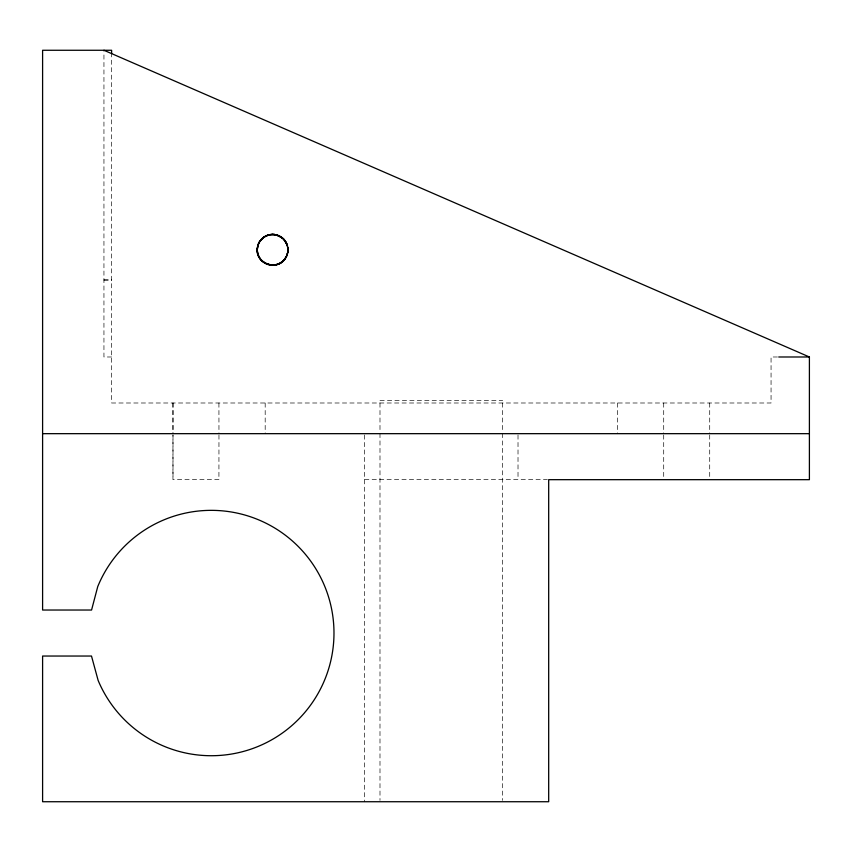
<?xml version="1.0" encoding="UTF-8"?>
<svg xmlns="http://www.w3.org/2000/svg" width="852" height="852" viewBox="0 0 852 852"><rect width="100%" height="100%" fill="white"/><g stroke="black" fill="none" stroke-linecap="round" stroke-linejoin="round"><path stroke-width="0.64" stroke-dasharray="4.26 3.19" d="M103.944 279.669L111.612 279.669M103.944 280.308L111.612 280.308M111.612 356.988L103.944 356.988L103.944 51.599M777.45 356.988L771.06 356.988L771.06 402.996L111.612 402.996L111.612 53.601M379.992 400.61L502.68 400.61M218.964 479.676L172.956 479.676L172.956 434.978M364.656 479.676L547.367 479.676M709.716 402.996L709.716 433.668M709.716 434.978L709.716 479.676M663.708 402.996L663.708 433.668M663.708 434.978L663.708 479.676M617.487 402.996L617.487 433.668M518.016 434.978L518.016 479.676M502.68 402.996L502.68 432.39M502.68 433.402L502.68 800.401M379.992 402.996L379.992 432.39M379.992 433.402L379.992 800.401M364.656 434.978L364.656 801.732M265.185 402.996L265.185 433.668M218.921 402.996L218.964 433.668M218.964 434.978L218.921 479.676M172.999 402.996L172.999 433.668M172.999 434.978L172.999 479.676M172.956 402.996L172.956 433.668"/><path stroke-width="1.28" d="M257.229 249.934L258.465 243.778M257.432 247.644C254.002 263.79 278.849 272.267 285.921 257.315M287.774 251.936L287.838 247.644A15.336 15.336 0 0 1 275.303 264.738A15.336 15.336 0 0 1 257.666 252.959A15.336 15.336 0 0 1 268.668 234.822L263.3 237.484L259.285 242.266M287.38 253.896L287.838 251.649M257.751 245.962L259.359 241.979M286.741 255.802L287.454 253.619M286.805 255.515L284.738 259.264M260.403 240.594C267.379 230.562 284.77 234.023 287.38 245.962M283.482 260.488C275.249 269.53 258.465 263.832 257.432 251.649M778.728 356.988L809.4 356.988L809.4 479.676L548.688 479.676L548.688 801.732L42.6 801.732L42.6 656.04L91.494 656.04L98.15 680.471A122.688 122.688 0 0 0 286.4 730.047A122.688 122.688 0 0 0 285.569 535.386A122.688 122.688 0 0 0 97.746 586.57L91.569 610.032L42.6 610.032L42.6 50.268L111.612 50.268L111.612 53.601M42.6 433.668L809.4 433.668M103.944 50.268L809.4 356.988M287.454 245.674L283.482 238.805L276.602 234.832A15.336 15.336 0 0 1 287.454 245.664L287.901 249.934M272.64 234.311L270.638 234.449A15.336 15.336 0 0 1 274.642 234.428L272.64 234.311M264.897 263.225A15.336 15.336 0 0 0 287.901 249.945A15.336 15.336 0 0 0 264.897 236.664A15.336 15.336 0 0 0 264.897 263.225"/></g></svg>
